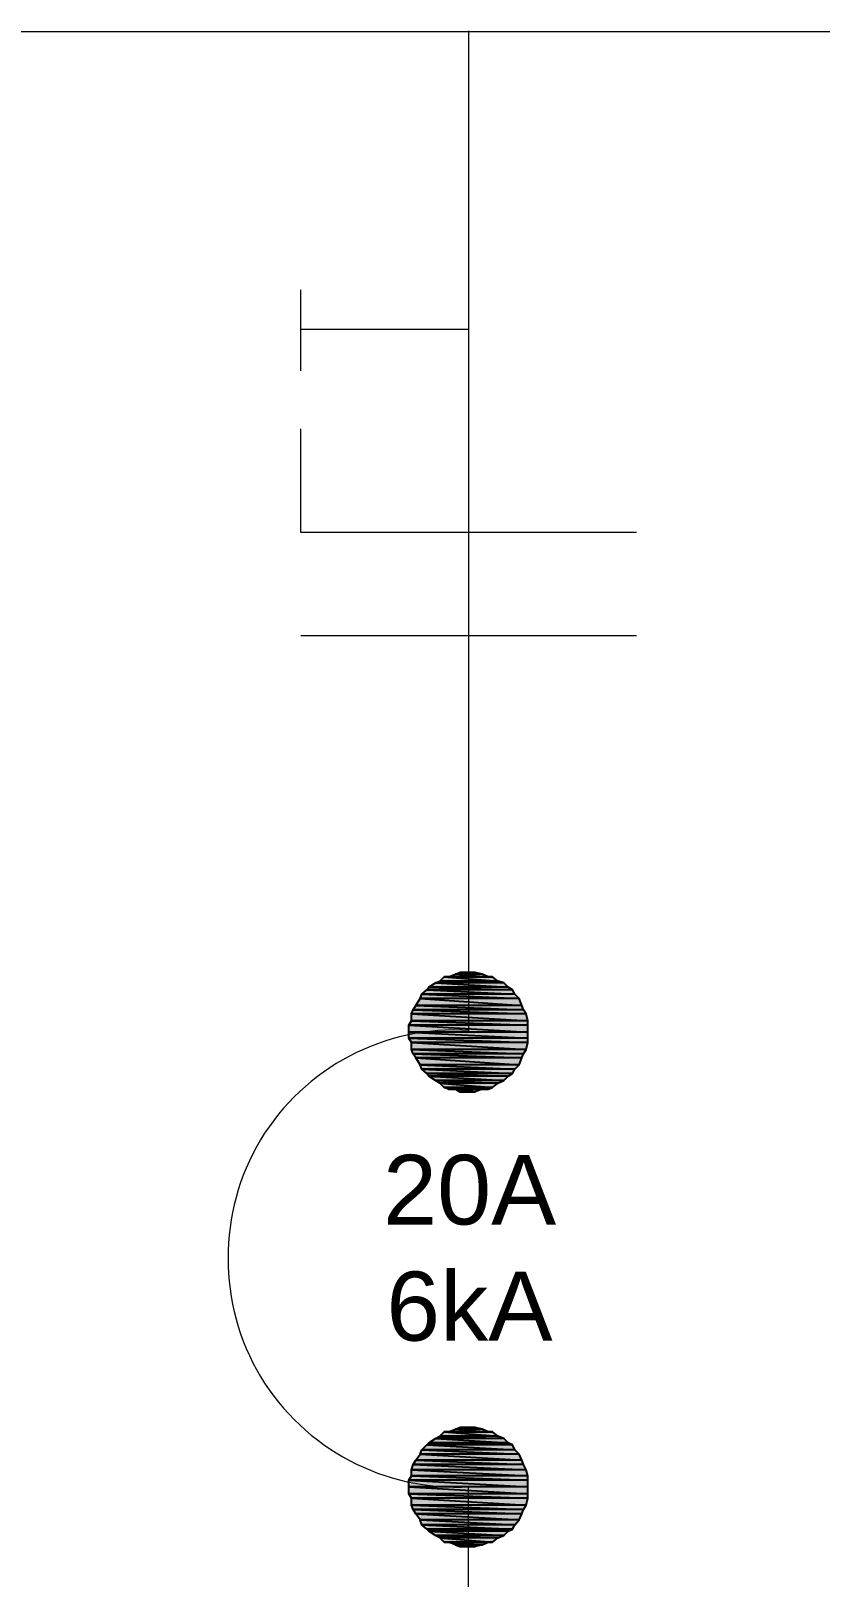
# Model space of a CAD drawing. Header units: millimetres. Extents: x 53 to 176, y -29 to 32.
# Drawn here: x 125.935 to 127.212, y 12.338 to 14.84 of the extents above; entities that cross this region are included whole.
import ezdxf

# ---------------------------------------------------------------- set-up
doc = ezdxf.new("R2010")
doc.units = ezdxf.units.MM
doc.layers.add('13 - Diagrama unifilar', color=7, linetype='Continuous', lineweight=30)
doc.styles.add('Arial0', font='arial.ttf', dxfattribs={"height": 3.14658})

msp = doc.modelspace()

# ---------------------------------------------------------------- hatches: boundary and pattern name
at = {"layer": '13 - Diagrama unifilar', "true_color": 0x000007}
h = msp.add_hatch(color=7, dxfattribs=at)
h.paths.add_polyline_path([(126.6651, 13.3133), (126.6218, 13.3133), (126.6749, 13.3092)])
h.paths.add_polyline_path([(126.6218, 13.3133), (126.6749, 13.3092), (126.6106, 13.3092)])
h = msp.add_hatch(color=7, dxfattribs=at)
h.paths.add_polyline_path([(126.6539, 13.3161), (126.6288, 13.3161), (126.6651, 13.3133)])
h.paths.add_polyline_path([(126.6288, 13.3161), (126.6651, 13.3133), (126.6218, 13.3133)])
h = msp.add_hatch(color=7, dxfattribs=at)
h.paths.add_polyline_path([(126.714, 13.2882), (126.5757, 13.2882), (126.7182, 13.2812)])
h.paths.add_polyline_path([(126.5757, 13.2882), (126.7182, 13.2812), (126.5673, 13.2812)])
h = msp.add_hatch(color=7, dxfattribs=at)
h.paths.add_polyline_path([(126.707, 13.2924), (126.5785, 13.2924), (126.714, 13.2882)])
h.paths.add_polyline_path([(126.5785, 13.2924), (126.714, 13.2882), (126.5757, 13.2882)])
h = msp.add_hatch(color=7, dxfattribs=at)
h.paths.add_polyline_path([(126.7, 13.2994), (126.5897, 13.2994), (126.707, 13.2924)])
h.paths.add_polyline_path([(126.5897, 13.2994), (126.707, 13.2924), (126.5785, 13.2924)])
h = msp.add_hatch(color=7, dxfattribs=at)
h.paths.add_polyline_path([(126.6902, 13.3022), (126.5967, 13.3022), (126.7, 13.2994)])
h.paths.add_polyline_path([(126.5967, 13.3022), (126.7, 13.2994), (126.5897, 13.2994)])
h = msp.add_hatch(color=7, dxfattribs=at)
h.paths.add_polyline_path([(126.6819, 13.3092), (126.6036, 13.3092), (126.6902, 13.3022)])
h.paths.add_polyline_path([(126.6036, 13.3092), (126.6902, 13.3022), (126.5967, 13.3022)])
h = msp.add_hatch(color=7, dxfattribs=at)
h.paths.add_polyline_path([(126.7294, 13.2631), (126.5576, 13.2631), (126.7322, 13.2561)])
h.paths.add_polyline_path([(126.5576, 13.2631), (126.7322, 13.2561), (126.5534, 13.2561)])
h = msp.add_hatch(color=7, dxfattribs=at)
h.paths.add_polyline_path([(126.7252, 13.2742), (126.5645, 13.2742), (126.7294, 13.2631)])
h.paths.add_polyline_path([(126.5645, 13.2742), (126.7294, 13.2631), (126.5576, 13.2631)])
h = msp.add_hatch(color=7, dxfattribs=at)
h.paths.add_polyline_path([(126.7182, 13.2812), (126.5673, 13.2812), (126.7252, 13.2742)])
h.paths.add_polyline_path([(126.5673, 13.2812), (126.7252, 13.2742), (126.5645, 13.2742)])
h = msp.add_hatch(color=7, dxfattribs=at)
h.paths.add_polyline_path([(126.7391, 13.2379), (126.5506, 13.2379), (126.7391, 13.2309)])
h.paths.add_polyline_path([(126.5506, 13.2379), (126.7391, 13.2309), (126.5464, 13.2309)])
h = msp.add_hatch(color=7, dxfattribs=at)
h.paths.add_polyline_path([(126.7322, 13.2561), (126.5534, 13.2561), (126.7363, 13.2491)])
h.paths.add_polyline_path([(126.5534, 13.2561), (126.7363, 13.2491), (126.5506, 13.2491)])
h = msp.add_hatch(color=7, dxfattribs=at)
h.paths.add_polyline_path([(126.7363, 13.2491), (126.5506, 13.2491), (126.7391, 13.2379)])
h.paths.add_polyline_path([(126.5506, 13.2491), (126.7391, 13.2379), (126.5506, 13.2379)])
h = msp.add_hatch(color=7, dxfattribs=at)
h.paths.add_polyline_path([(126.7391, 13.2309), (126.5464, 13.2309), (126.7391, 13.2198)])
h.paths.add_polyline_path([(126.5464, 13.2309), (126.7391, 13.2198), (126.5464, 13.2198)])
h = msp.add_hatch(color=7, dxfattribs=at)
h.paths.add_polyline_path([(126.7391, 13.2198), (126.5464, 13.2198), (126.7391, 13.21)])
h.paths.add_polyline_path([(126.5464, 13.2198), (126.7391, 13.21), (126.5464, 13.21)])
h = msp.add_hatch(color=7, dxfattribs=at)
h.paths.add_polyline_path([(126.7391, 13.21), (126.5464, 13.21), (126.7391, 13.203)])
h.paths.add_polyline_path([(126.5464, 13.21), (126.7391, 13.203), (126.5506, 13.203)])
h = msp.add_hatch(color=7, dxfattribs=at)
h.paths.add_polyline_path([(126.7391, 13.203), (126.5506, 13.203), (126.7363, 13.1918)])
h.paths.add_polyline_path([(126.5506, 13.203), (126.7363, 13.1918), (126.5506, 13.1918)])
h = msp.add_hatch(color=7, dxfattribs=at)
h.paths.add_polyline_path([(126.7363, 13.1918), (126.5506, 13.1918), (126.7322, 13.1848)])
h.paths.add_polyline_path([(126.5506, 13.1918), (126.7322, 13.1848), (126.5534, 13.1848)])
h = msp.add_hatch(color=7, dxfattribs=at)
h.paths.add_polyline_path([(126.7322, 13.1848), (126.5534, 13.1848), (126.7294, 13.1779)])
h.paths.add_polyline_path([(126.5534, 13.1848), (126.7294, 13.1779), (126.5576, 13.1779)])
h = msp.add_hatch(color=7, dxfattribs=at)
h.paths.add_polyline_path([(126.7294, 13.1779), (126.5576, 13.1779), (126.7252, 13.1667)])
h.paths.add_polyline_path([(126.5576, 13.1779), (126.7252, 13.1667), (126.5645, 13.1667)])
h = msp.add_hatch(color=7, dxfattribs=at)
h.paths.add_polyline_path([(126.7252, 13.1667), (126.5645, 13.1667), (126.7182, 13.1597)])
h.paths.add_polyline_path([(126.5645, 13.1667), (126.7182, 13.1597), (126.5673, 13.1597)])
h = msp.add_hatch(color=7, dxfattribs=at)
h.paths.add_polyline_path([(126.7182, 13.1597), (126.5673, 13.1597), (126.714, 13.1527)])
h.paths.add_polyline_path([(126.5673, 13.1597), (126.714, 13.1527), (126.5757, 13.1527)])
h = msp.add_hatch(color=7, dxfattribs=at)
h.paths.add_polyline_path([(126.714, 13.1527), (126.5757, 13.1527), (126.707, 13.1485)])
h.paths.add_polyline_path([(126.5757, 13.1527), (126.707, 13.1485), (126.5785, 13.1485)])
h = msp.add_hatch(color=7, dxfattribs=at)
h.paths.add_polyline_path([(126.707, 13.1485), (126.5785, 13.1485), (126.7, 13.1415)])
h.paths.add_polyline_path([(126.5785, 13.1485), (126.7, 13.1415), (126.5897, 13.1415)])
h = msp.add_hatch(color=7, dxfattribs=at)
h.paths.add_polyline_path([(126.7, 13.1415), (126.5897, 13.1415), (126.6902, 13.1373)])
h.paths.add_polyline_path([(126.5897, 13.1415), (126.6902, 13.1373), (126.5967, 13.1373)])
h = msp.add_hatch(color=7, dxfattribs=at)
h.paths.add_polyline_path([(126.6902, 13.1373), (126.5967, 13.1373), (126.6819, 13.1304)])
h.paths.add_polyline_path([(126.5967, 13.1373), (126.6819, 13.1304), (126.6036, 13.1304)])
h = msp.add_hatch(color=7, dxfattribs=at)
h.paths.add_polyline_path([(126.6819, 13.1304), (126.6036, 13.1304), (126.6749, 13.1276)])
h.paths.add_polyline_path([(126.6036, 13.1304), (126.6749, 13.1276), (126.6106, 13.1276)])
h = msp.add_hatch(color=7, dxfattribs=at)
h.paths.add_polyline_path([(126.6218, 13.1276), (126.6288, 13.1234), (126.6539, 13.1234)])
h.paths.add_polyline_path([(126.6288, 13.1234), (126.6539, 13.1234), (126.6469, 13.1234)])
for points in [[(126.6218, 13.1276), (126.6651, 13.1276), (126.6539, 13.1234)], [(126.6218, 12.3901), (126.6651, 12.3901), (126.6539, 12.3873)]]:
    msp.add_hatch(color=7, dxfattribs=at).paths.add_polyline_path(points)
h = msp.add_hatch(color=7, dxfattribs=at)
h.paths.add_polyline_path([(126.7, 12.5619), (126.5897, 12.5619), (126.707, 12.5549)])
h.paths.add_polyline_path([(126.5897, 12.5619), (126.707, 12.5549), (126.5785, 12.5549)])
h = msp.add_hatch(color=7, dxfattribs=at)
h.paths.add_polyline_path([(126.6902, 12.5661), (126.5967, 12.5661), (126.7, 12.5619)])
h.paths.add_polyline_path([(126.5967, 12.5661), (126.7, 12.5619), (126.5897, 12.5619)])
h = msp.add_hatch(color=7, dxfattribs=at)
h.paths.add_polyline_path([(126.6819, 12.5731), (126.6036, 12.5731), (126.6902, 12.5661)])
h.paths.add_polyline_path([(126.6036, 12.5731), (126.6902, 12.5661), (126.5967, 12.5661)])
h = msp.add_hatch(color=7, dxfattribs=at)
h.paths.add_polyline_path([(126.6651, 12.5772), (126.6218, 12.5772), (126.6749, 12.5731)])
h.paths.add_polyline_path([(126.6218, 12.5772), (126.6749, 12.5731), (126.6106, 12.5731)])
h = msp.add_hatch(color=7, dxfattribs=at)
h.paths.add_polyline_path([(126.6539, 12.58), (126.6288, 12.58), (126.6651, 12.5772)])
h.paths.add_polyline_path([(126.6288, 12.58), (126.6651, 12.5772), (126.6218, 12.5772)])
h = msp.add_hatch(color=7, dxfattribs=at)
h.paths.add_polyline_path([(126.7252, 12.5367), (126.5645, 12.5367), (126.7294, 12.527)])
h.paths.add_polyline_path([(126.5645, 12.5367), (126.7294, 12.527), (126.5576, 12.527)])
h = msp.add_hatch(color=7, dxfattribs=at)
h.paths.add_polyline_path([(126.7182, 12.5437), (126.5673, 12.5437), (126.7252, 12.5367)])
h.paths.add_polyline_path([(126.5673, 12.5437), (126.7252, 12.5367), (126.5645, 12.5367)])
h = msp.add_hatch(color=7, dxfattribs=at)
h.paths.add_polyline_path([(126.714, 12.5521), (126.5757, 12.5521), (126.7182, 12.5437)])
h.paths.add_polyline_path([(126.5757, 12.5521), (126.7182, 12.5437), (126.5673, 12.5437)])
h = msp.add_hatch(color=7, dxfattribs=at)
h.paths.add_polyline_path([(126.707, 12.5549), (126.5785, 12.5549), (126.714, 12.5521)])
h.paths.add_polyline_path([(126.5785, 12.5549), (126.714, 12.5521), (126.5757, 12.5521)])
h = msp.add_hatch(color=7, dxfattribs=at)
h.paths.add_polyline_path([(126.7322, 12.52), (126.5534, 12.52), (126.7363, 12.5116)])
h.paths.add_polyline_path([(126.5534, 12.52), (126.7363, 12.5116), (126.5506, 12.5116)])
h = msp.add_hatch(color=7, dxfattribs=at)
h.paths.add_polyline_path([(126.7363, 12.5116), (126.5506, 12.5116), (126.7391, 12.5018)])
h.paths.add_polyline_path([(126.5506, 12.5116), (126.7391, 12.5018), (126.5506, 12.5018)])
h = msp.add_hatch(color=7, dxfattribs=at)
h.paths.add_polyline_path([(126.7294, 12.527), (126.5576, 12.527), (126.7322, 12.52)])
h.paths.add_polyline_path([(126.5576, 12.527), (126.7322, 12.52), (126.5534, 12.52)])
h = msp.add_hatch(color=7, dxfattribs=at)
h.paths.add_polyline_path([(126.7391, 12.5018), (126.5506, 12.5018), (126.7391, 12.4948)])
h.paths.add_polyline_path([(126.5506, 12.5018), (126.7391, 12.4948), (126.5464, 12.4948)])
h = msp.add_hatch(color=7, dxfattribs=at)
h.paths.add_polyline_path([(126.7391, 12.4948), (126.5464, 12.4948), (126.7391, 12.4837)])
h.paths.add_polyline_path([(126.5464, 12.4948), (126.7391, 12.4837), (126.5464, 12.4837)])
h = msp.add_hatch(color=7, dxfattribs=at)
h.paths.add_polyline_path([(126.7391, 12.4837), (126.5464, 12.4837), (126.7391, 12.4725)])
h.paths.add_polyline_path([(126.5464, 12.4837), (126.7391, 12.4725), (126.5464, 12.4725)])
h = msp.add_hatch(color=7, dxfattribs=at)
h.paths.add_polyline_path([(126.7391, 12.4725), (126.5464, 12.4725), (126.7391, 12.4655)])
h.paths.add_polyline_path([(126.5464, 12.4725), (126.7391, 12.4655), (126.5506, 12.4655)])
h = msp.add_hatch(color=7, dxfattribs=at)
h.paths.add_polyline_path([(126.7391, 12.4655), (126.5506, 12.4655), (126.7363, 12.4543)])
h.paths.add_polyline_path([(126.5506, 12.4655), (126.7363, 12.4543), (126.5506, 12.4543)])
h = msp.add_hatch(color=7, dxfattribs=at)
h.paths.add_polyline_path([(126.7363, 12.4543), (126.5506, 12.4543), (126.7322, 12.4474)])
h.paths.add_polyline_path([(126.5506, 12.4543), (126.7322, 12.4474), (126.5534, 12.4474)])
h = msp.add_hatch(color=7, dxfattribs=at)
h.paths.add_polyline_path([(126.7322, 12.4474), (126.5534, 12.4474), (126.7294, 12.4404)])
h.paths.add_polyline_path([(126.5534, 12.4474), (126.7294, 12.4404), (126.5576, 12.4404)])
h = msp.add_hatch(color=7, dxfattribs=at)
h.paths.add_polyline_path([(126.7294, 12.4404), (126.5576, 12.4404), (126.7252, 12.4306)])
h.paths.add_polyline_path([(126.5576, 12.4404), (126.7252, 12.4306), (126.5645, 12.4306)])
h = msp.add_hatch(color=7, dxfattribs=at)
h.paths.add_polyline_path([(126.7252, 12.4306), (126.5645, 12.4306), (126.7182, 12.4222)])
h.paths.add_polyline_path([(126.5645, 12.4306), (126.7182, 12.4222), (126.5673, 12.4222)])
h = msp.add_hatch(color=7, dxfattribs=at)
h.paths.add_polyline_path([(126.7182, 12.4222), (126.5673, 12.4222), (126.714, 12.4152)])
h.paths.add_polyline_path([(126.5673, 12.4222), (126.714, 12.4152), (126.5757, 12.4152)])
h = msp.add_hatch(color=7, dxfattribs=at)
h.paths.add_polyline_path([(126.714, 12.4152), (126.5757, 12.4152), (126.707, 12.4124)])
h.paths.add_polyline_path([(126.5757, 12.4152), (126.707, 12.4124), (126.5785, 12.4124)])
h = msp.add_hatch(color=7, dxfattribs=at)
h.paths.add_polyline_path([(126.707, 12.4124), (126.5785, 12.4124), (126.7, 12.4054)])
h.paths.add_polyline_path([(126.5785, 12.4124), (126.7, 12.4054), (126.5897, 12.4054)])
h = msp.add_hatch(color=7, dxfattribs=at)
h.paths.add_polyline_path([(126.7, 12.4054), (126.5897, 12.4054), (126.6902, 12.4013)])
h.paths.add_polyline_path([(126.5897, 12.4054), (126.6902, 12.4013), (126.5967, 12.4013)])
h = msp.add_hatch(color=7, dxfattribs=at)
h.paths.add_polyline_path([(126.6902, 12.4013), (126.5967, 12.4013), (126.6819, 12.3943)])
h.paths.add_polyline_path([(126.5967, 12.4013), (126.6819, 12.3943), (126.6036, 12.3943)])
h = msp.add_hatch(color=7, dxfattribs=at)
h.paths.add_polyline_path([(126.6749, 12.3943), (126.6106, 12.3943), (126.6651, 12.3901)])
h.paths.add_polyline_path([(126.6106, 12.3943), (126.6651, 12.3901), (126.6218, 12.3901)])
h = msp.add_hatch(color=7, dxfattribs=at)
h.paths.add_polyline_path([(126.6218, 12.3901), (126.6288, 12.3873), (126.6539, 12.3873)])
h.paths.add_polyline_path([(126.6288, 12.3873), (126.6539, 12.3873), (126.6469, 12.3873)])

# ---------------------------------------------------------------- linework, layer by layer
at = {"layer": '13 - Diagrama unifilar', "color": 7, "linetype": 'Continuous', "lineweight": 9, "true_color": 0x000007}
msp.add_lwpolyline([(132.7187, 14.8386), (123.609, 14.8386), (123.609, 13.2184)], dxfattribs=at)
at = {"layer": '13 - Diagrama unifilar', "color": 7, "linetype": 'Continuous', "lineweight": 20, "true_color": 0x000007}
for points in [[(126.6428, 14.84), (126.6428, 13.2198), (126.6428, 13.2198)], [(126.6428, 14.3567), (126.3718, 14.3567), (126.3718, 14.421)], [(126.3718, 14.2897), (126.3718, 14.3567), (126.3718, 14.3567)], [(126.9151, 14.0285), (126.6428, 14.0285), (126.3718, 14.0285), (126.3718, 14.1961)], [(126.9151, 13.8609), (126.6428, 13.8609), (126.3718, 13.8609)], [(126.6428, 10.1343), (126.6428, 12.4837), (126.6428, 12.4837)]]:
    msp.add_lwpolyline(points, dxfattribs=at)
at = {"layer": '13 - Diagrama unifilar', "color": 7, "linetype": 'Continuous', "lineweight": -2, "true_color": 0x000007}
for points in [[(126.6218, 13.3133), (126.6749, 13.3092), (126.6106, 13.3092)], [(126.6288, 13.3161), (126.6651, 13.3133), (126.6218, 13.3133)], [(126.6651, 13.3133), (126.6218, 13.3133), (126.6749, 13.3092)], [(126.6469, 13.3161), (126.6539, 13.3161), (126.6288, 13.3161)], [(126.6539, 13.3161), (126.6288, 13.3161), (126.6651, 13.3133)], [(126.5757, 13.2882), (126.7182, 13.2812), (126.5673, 13.2812)], [(126.5785, 13.2924), (126.714, 13.2882), (126.5757, 13.2882)], [(126.714, 13.2882), (126.5757, 13.2882), (126.7182, 13.2812)], [(126.5897, 13.2994), (126.707, 13.2924), (126.5785, 13.2924)], [(126.707, 13.2924), (126.5785, 13.2924), (126.714, 13.2882)], [(126.5967, 13.3022), (126.7, 13.2994), (126.5897, 13.2994)], [(126.7, 13.2994), (126.5897, 13.2994), (126.707, 13.2924)], [(126.6036, 13.3092), (126.6902, 13.3022), (126.5967, 13.3022)], [(126.6902, 13.3022), (126.5967, 13.3022), (126.7, 13.2994)], [(126.6106, 13.3092), (126.6819, 13.3092), (126.6036, 13.3092)], [(126.6819, 13.3092), (126.6036, 13.3092), (126.6902, 13.3022)], [(126.6749, 13.3092), (126.6106, 13.3092), (126.6819, 13.3092)], [(126.5576, 13.2631), (126.7322, 13.2561), (126.5534, 13.2561)], [(126.5645, 13.2742), (126.7294, 13.2631), (126.5576, 13.2631)], [(126.7294, 13.2631), (126.5576, 13.2631), (126.7322, 13.2561)], [(126.5673, 13.2812), (126.7252, 13.2742), (126.5645, 13.2742)], [(126.7252, 13.2742), (126.5645, 13.2742), (126.7294, 13.2631)], [(126.7182, 13.2812), (126.5673, 13.2812), (126.7252, 13.2742)], [(126.5506, 13.2379), (126.7391, 13.2309), (126.5464, 13.2309)], [(126.5534, 13.2561), (126.7363, 13.2491), (126.5506, 13.2491)], [(126.7363, 13.2491), (126.5506, 13.2491), (126.7391, 13.2379)], [(126.5506, 13.2491), (126.7391, 13.2379), (126.5506, 13.2379)], [(126.7391, 13.2379), (126.5506, 13.2379), (126.7391, 13.2309)], [(126.7322, 13.2561), (126.5534, 13.2561), (126.7363, 13.2491)], [(126.7391, 13.2309), (126.5464, 13.2309), (126.7391, 13.2198)], [(126.5464, 13.2309), (126.7391, 13.2198), (126.5464, 13.2198)], [(126.7391, 13.2198), (126.5464, 13.2198), (126.7391, 13.21)], [(126.5464, 13.2198), (126.7391, 13.21), (126.5464, 13.21)], [(126.7391, 13.21), (126.5464, 13.21), (126.7391, 13.203)], [(126.5464, 13.21), (126.7391, 13.203), (126.5506, 13.203)], [(126.7391, 13.203), (126.5506, 13.203), (126.7363, 13.1918)], [(126.5506, 13.203), (126.7363, 13.1918), (126.5506, 13.1918)], [(126.7363, 13.1918), (126.5506, 13.1918), (126.7322, 13.1848)], [(126.5506, 13.1918), (126.7322, 13.1848), (126.5534, 13.1848)], [(126.7322, 13.1848), (126.5534, 13.1848), (126.7294, 13.1779)], [(126.5534, 13.1848), (126.7294, 13.1779), (126.5576, 13.1779)], [(126.7294, 13.1779), (126.5576, 13.1779), (126.7252, 13.1667)], [(126.5576, 13.1779), (126.7252, 13.1667), (126.5645, 13.1667)], [(126.7252, 13.1667), (126.5645, 13.1667), (126.7182, 13.1597)], [(126.5645, 13.1667), (126.7182, 13.1597), (126.5673, 13.1597)], [(126.7182, 13.1597), (126.5673, 13.1597), (126.714, 13.1527)], [(126.5673, 13.1597), (126.714, 13.1527), (126.5757, 13.1527)], [(126.714, 13.1527), (126.5757, 13.1527), (126.707, 13.1485)], [(126.5757, 13.1527), (126.707, 13.1485), (126.5785, 13.1485)], [(126.707, 13.1485), (126.5785, 13.1485), (126.7, 13.1415)], [(126.5785, 13.1485), (126.7, 13.1415), (126.5897, 13.1415)], [(126.7, 13.1415), (126.5897, 13.1415), (126.6902, 13.1373)], [(126.5897, 13.1415), (126.6902, 13.1373), (126.5967, 13.1373)], [(126.6902, 13.1373), (126.5967, 13.1373), (126.6819, 13.1304)], [(126.5967, 13.1373), (126.6819, 13.1304), (126.6036, 13.1304)], [(126.6819, 13.1304), (126.6036, 13.1304), (126.6749, 13.1276)], [(126.6036, 13.1304), (126.6749, 13.1276), (126.6106, 13.1276)], [(126.6749, 13.1276), (126.6106, 13.1276), (126.6651, 13.1276)], [(126.6106, 13.1276), (126.6651, 13.1276), (126.6218, 13.1276)], [(126.6218, 13.1276), (126.6288, 13.1234), (126.6539, 13.1234)], [(126.6218, 13.1276), (126.6651, 13.1276), (126.6539, 13.1234)], [(126.6288, 13.1234), (126.6539, 13.1234), (126.6469, 13.1234)], [(126.5897, 12.5619), (126.707, 12.5549), (126.5785, 12.5549)], [(126.5967, 12.5661), (126.7, 12.5619), (126.5897, 12.5619)], [(126.7, 12.5619), (126.5897, 12.5619), (126.707, 12.5549)], [(126.6036, 12.5731), (126.6902, 12.5661), (126.5967, 12.5661)], [(126.6902, 12.5661), (126.5967, 12.5661), (126.7, 12.5619)], [(126.6106, 12.5731), (126.6819, 12.5731), (126.6036, 12.5731)], [(126.6819, 12.5731), (126.6036, 12.5731), (126.6902, 12.5661)], [(126.6218, 12.5772), (126.6749, 12.5731), (126.6106, 12.5731)], [(126.6749, 12.5731), (126.6106, 12.5731), (126.6819, 12.5731)], [(126.6288, 12.58), (126.6651, 12.5772), (126.6218, 12.5772)], [(126.6651, 12.5772), (126.6218, 12.5772), (126.6749, 12.5731)], [(126.6469, 12.58), (126.6539, 12.58), (126.6288, 12.58)], [(126.6539, 12.58), (126.6288, 12.58), (126.6651, 12.5772)], [(126.5645, 12.5367), (126.7294, 12.527), (126.5576, 12.527)], [(126.5673, 12.5437), (126.7252, 12.5367), (126.5645, 12.5367)], [(126.7252, 12.5367), (126.5645, 12.5367), (126.7294, 12.527)], [(126.5757, 12.5521), (126.7182, 12.5437), (126.5673, 12.5437)], [(126.7182, 12.5437), (126.5673, 12.5437), (126.7252, 12.5367)], [(126.5785, 12.5549), (126.714, 12.5521), (126.5757, 12.5521)], [(126.714, 12.5521), (126.5757, 12.5521), (126.7182, 12.5437)], [(126.707, 12.5549), (126.5785, 12.5549), (126.714, 12.5521)], [(126.5534, 12.52), (126.7363, 12.5116), (126.5506, 12.5116)], [(126.7363, 12.5116), (126.5506, 12.5116), (126.7391, 12.5018)], [(126.5506, 12.5116), (126.7391, 12.5018), (126.5506, 12.5018)], [(126.5576, 12.527), (126.7322, 12.52), (126.5534, 12.52)], [(126.7322, 12.52), (126.5534, 12.52), (126.7363, 12.5116)], [(126.7294, 12.527), (126.5576, 12.527), (126.7322, 12.52)], [(126.5506, 12.5018), (126.7391, 12.4948), (126.5464, 12.4948)], [(126.7391, 12.4948), (126.5464, 12.4948), (126.7391, 12.4837)], [(126.5464, 12.4948), (126.7391, 12.4837), (126.5464, 12.4837)], [(126.7391, 12.5018), (126.5506, 12.5018), (126.7391, 12.4948)], [(126.7391, 12.4837), (126.5464, 12.4837), (126.7391, 12.4725)], [(126.5464, 12.4837), (126.7391, 12.4725), (126.5464, 12.4725)], [(126.7391, 12.4725), (126.5464, 12.4725), (126.7391, 12.4655)], [(126.5464, 12.4725), (126.7391, 12.4655), (126.5506, 12.4655)], [(126.7391, 12.4655), (126.5506, 12.4655), (126.7363, 12.4543)], [(126.5506, 12.4655), (126.7363, 12.4543), (126.5506, 12.4543)], [(126.7363, 12.4543), (126.5506, 12.4543), (126.7322, 12.4474)], [(126.5506, 12.4543), (126.7322, 12.4474), (126.5534, 12.4474)], [(126.7322, 12.4474), (126.5534, 12.4474), (126.7294, 12.4404)], [(126.5534, 12.4474), (126.7294, 12.4404), (126.5576, 12.4404)], [(126.7294, 12.4404), (126.5576, 12.4404), (126.7252, 12.4306)], [(126.5576, 12.4404), (126.7252, 12.4306), (126.5645, 12.4306)], [(126.7252, 12.4306), (126.5645, 12.4306), (126.7182, 12.4222)], [(126.5645, 12.4306), (126.7182, 12.4222), (126.5673, 12.4222)], [(126.7182, 12.4222), (126.5673, 12.4222), (126.714, 12.4152)], [(126.5673, 12.4222), (126.714, 12.4152), (126.5757, 12.4152)], [(126.714, 12.4152), (126.5757, 12.4152), (126.707, 12.4124)], [(126.5757, 12.4152), (126.707, 12.4124), (126.5785, 12.4124)], [(126.707, 12.4124), (126.5785, 12.4124), (126.7, 12.4054)], [(126.5785, 12.4124), (126.7, 12.4054), (126.5897, 12.4054)], [(126.7, 12.4054), (126.5897, 12.4054), (126.6902, 12.4013)], [(126.5897, 12.4054), (126.6902, 12.4013), (126.5967, 12.4013)], [(126.6902, 12.4013), (126.5967, 12.4013), (126.6819, 12.3943)], [(126.5967, 12.4013), (126.6819, 12.3943), (126.6036, 12.3943)], [(126.6819, 12.3943), (126.6036, 12.3943), (126.6749, 12.3943)], [(126.6036, 12.3943), (126.6749, 12.3943), (126.6106, 12.3943)], [(126.6749, 12.3943), (126.6106, 12.3943), (126.6651, 12.3901)], [(126.6106, 12.3943), (126.6651, 12.3901), (126.6218, 12.3901)], [(126.6218, 12.3901), (126.6288, 12.3873), (126.6539, 12.3873)], [(126.6218, 12.3901), (126.6651, 12.3901), (126.6539, 12.3873)], [(126.6288, 12.3873), (126.6539, 12.3873), (126.6469, 12.3873)]]:
    msp.add_lwpolyline(points, close=True, dxfattribs=at)
at = {"layer": '13 - Diagrama unifilar', "color": 7, "linetype": 'Continuous', "lineweight": 20, "true_color": 0x000007}
msp.add_open_spline([(126.6442, 13.2226), (126.5073, 13.2309), (126.3774, 13.1625), (126.3061, 13.0452), (126.3061, 13.0452), (126.2363, 12.9278), (126.2363, 12.7798), (126.3061, 12.6625), (126.3061, 12.6625), (126.3774, 12.5451), (126.5073, 12.4767), (126.6442, 12.4837)], degree=3, knots=[0, 0, 0, 0, 0.083333, 0.083333, 0.083333, 0.083334, 0.166667, 0.166667, 0.166667, 0.166668, 1, 1, 1, 1], dxfattribs=at)

# ---------------------------------------------------------------- texts
at = {"layer": '13 - Diagrama unifilar', "color": 7, "true_color": 0x000007, "style": 'Arial0'}
for s, height, p in [('20A', 0.11275, (126.5045, 12.9084)), ('6kA', 0.11173, (126.5101, 12.7205))]:
    msp.add_text(s, height=height, dxfattribs=at).set_placement(p)

doc.saveas('drawing.dxf')
